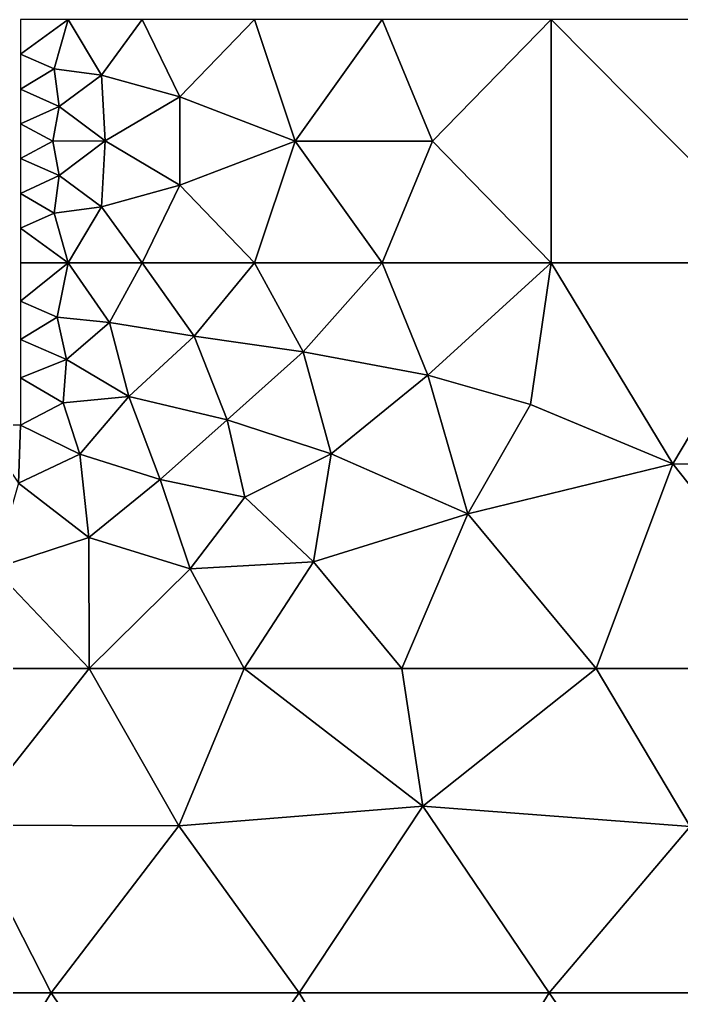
# Model space of a CAD drawing. Header units: metres. Extents: x 1 to 72, y -280 to 0.
# Drawn here: x 17.47 to 37.86, y -30.08 to 0 of the extents above; entities that cross this region are included whole.
import ezdxf

# ---------------------------------------------------------------- set-up
doc = ezdxf.new("R2010")
doc.units = ezdxf.units.M

msp = doc.modelspace()

# ---------------------------------------------------------------- linework, layer by layer
at = {"layer": 'layer', "color": 0}
for points in [[(17.5, 0), (17.5, -1.07143), (18.967, 0)], [(18.967, 0), (17.5, -1.07143), (18.5298, -1.52215)], [(19.9938, -1.71744), (18.967, 0), (18.5298, -1.52215)], [(21.2491, 0), (18.967, 0), (19.9938, -1.71744)], [(22.4029, -2.38358), (21.2491, 0), (19.9938, -1.71744)], [(24.7032, 0), (21.2491, 0), (22.4029, -2.38358)], [(25.9545, -3.74751), (24.7032, 0), (22.4029, -2.38358)], [(28.6393, 0), (24.7032, 0), (25.9545, -3.74751)], [(30.1824, -3.74921), (28.6393, 0), (25.9545, -3.74751)], [(33.8381, 0), (28.6393, 0), (30.1824, -3.74921)], [(30.1824, -3.74921), (33.8381, -7.5), (33.8381, 0)], [(33.8381, -7.5), (41.2737, -7.5), (33.8381, 0)], [(41.2737, 0), (33.8381, 0), (41.2737, -7.5)], [(17.5, -1.07143), (17.5, -2.14286), (18.5298, -1.52215)], [(18.5298, -1.52215), (17.5, -2.14286), (18.6883, -2.67903)], [(18.5298, -1.52215), (18.6883, -2.67903), (19.9938, -1.71744)], [(19.9938, -1.71744), (18.6883, -2.67903), (20.103, -3.73822)], [(22.4029, -2.38358), (19.9938, -1.71744), (20.103, -3.73822)], [(17.5, -2.14286), (17.5, -3.21429), (18.6883, -2.67903)], [(20.103, -3.73822), (22.402, -5.1056), (22.4029, -2.38358)], [(22.402, -5.1056), (25.9545, -3.74751), (22.4029, -2.38358)], [(18.6883, -2.67903), (17.5, -3.21429), (18.498, -3.74388)], [(18.6883, -2.67903), (18.498, -3.74388), (20.103, -3.73822)], [(17.5, -3.21429), (17.5, -4.28571), (18.498, -3.74388)], [(18.498, -3.74388), (17.5, -4.28571), (18.6888, -4.80994)], [(18.498, -3.74388), (18.6888, -4.80994), (20.103, -3.73822)], [(20.103, -3.73822), (18.6888, -4.80994), (19.992, -5.76948)], [(19.992, -5.76948), (22.402, -5.1056), (20.103, -3.73822)], [(22.402, -5.1056), (24.7032, -7.5), (25.9545, -3.74751)], [(24.7032, -7.5), (28.6393, -7.5), (25.9545, -3.74751)], [(25.9545, -3.74751), (28.6393, -7.5), (30.1824, -3.74921)], [(28.6393, -7.5), (33.8381, -7.5), (30.1824, -3.74921)], [(17.5, -4.28571), (17.5, -5.35714), (18.6888, -4.80994)], [(18.6888, -4.80994), (17.5, -5.35714), (18.5312, -5.97172)], [(18.6888, -4.80994), (18.5312, -5.97172), (19.992, -5.76948)], [(19.992, -5.76948), (21.2491, -7.5), (22.402, -5.1056)], [(21.2491, -7.5), (24.7032, -7.5), (22.402, -5.1056)], [(17.5, -5.35714), (17.5, -6.42857), (18.5312, -5.97172)], [(18.5312, -5.97172), (17.5, -6.42857), (18.967, -7.5)], [(18.967, -7.5), (19.992, -5.76948), (18.5312, -5.97172)], [(18.967, -7.5), (21.2491, -7.5), (19.992, -5.76948)], [(17.5, -6.42857), (17.5, -7.5), (18.967, -7.5)], [(17.5, -7.5), (17.5, -8.67912), (18.967, -7.5)], [(18.967, -7.5), (17.5, -8.67912), (18.6243, -9.17068)], [(20.2377, -9.34201), (18.967, -7.5), (18.6243, -9.17068)], [(21.2491, -7.5), (18.967, -7.5), (20.2377, -9.34201)], [(22.8507, -9.76044), (21.2491, -7.5), (20.2377, -9.34201)], [(24.7032, -7.5), (21.2491, -7.5), (22.8507, -9.76044)], [(26.1997, -10.2437), (24.7032, -7.5), (22.8507, -9.76044)], [(28.6393, -7.5), (24.7032, -7.5), (26.1997, -10.2437)], [(30.0413, -10.9578), (28.6393, -7.5), (26.1997, -10.2437)], [(33.8381, -7.5), (28.6393, -7.5), (30.0413, -10.9578)], [(33.8381, -7.5), (30.0413, -10.9578), (33.2006, -11.8594)], [(37.5867, -13.6938), (33.8381, -7.5), (33.2006, -11.8594)], [(41.2737, -7.5), (33.8381, -7.5), (37.5867, -13.6938)], [(45.6792, -13.7414), (41.2737, -7.5), (37.5867, -13.6938)], [(17.5, -8.67912), (17.5, -9.85823), (18.6243, -9.17068)], [(18.6243, -9.17068), (17.5, -9.85823), (18.9166, -10.474)], [(18.6243, -9.17068), (18.9166, -10.474), (20.2377, -9.34201)], [(20.2377, -9.34201), (18.9166, -10.474), (20.8289, -11.6198)], [(22.8507, -9.76044), (20.2377, -9.34201), (20.8289, -11.6198)], [(17.5, -9.85823), (17.5, -11.042), (18.9166, -10.474)], [(23.8672, -12.3329), (22.8507, -9.76044), (20.8289, -11.6198)], [(26.1997, -10.2437), (22.8507, -9.76044), (23.8672, -12.3329)], [(18.9166, -10.474), (17.5, -11.042), (18.8137, -11.8078)], [(18.9166, -10.474), (18.8137, -11.8078), (20.8289, -11.6198)], [(27.0698, -13.3876), (26.1997, -10.2437), (23.8672, -12.3329)], [(30.0413, -10.9578), (26.1997, -10.2437), (27.0698, -13.3876)], [(17.5, -11.042), (17.5, -12.5), (18.8137, -11.8078)], [(27.0698, -13.3876), (31.2726, -15.2339), (30.0413, -10.9578)], [(33.2006, -11.8594), (30.0413, -10.9578), (31.2726, -15.2339)], [(18.8137, -11.8078), (19.3291, -13.395), (20.8289, -11.6198)], [(20.8289, -11.6198), (19.3291, -13.395), (21.7986, -14.1746)], [(20.8289, -11.6198), (21.7986, -14.1746), (23.8672, -12.3329)], [(18.8137, -11.8078), (17.5, -12.5), (19.3291, -13.395)], [(31.2726, -15.2339), (37.5867, -13.6938), (33.2006, -11.8594)], [(17.5, -12.5), (16.246, -12.5), (17.4345, -14.2867)], [(17.5, -12.5), (17.4345, -14.2867), (19.3291, -13.395)], [(21.7986, -14.1746), (24.402, -14.7169), (23.8672, -12.3329)], [(24.402, -14.7169), (27.0698, -13.3876), (23.8672, -12.3329)], [(19.3291, -13.395), (17.4345, -14.2867), (19.5992, -15.9593)], [(19.3291, -13.395), (19.5992, -15.9593), (21.7986, -14.1746)], [(24.402, -14.7169), (26.5172, -16.7148), (27.0698, -13.3876)], [(26.5172, -16.7148), (31.2726, -15.2339), (27.0698, -13.3876)], [(31.2726, -15.2339), (35.2288, -20), (37.5867, -13.6938)], [(35.2288, -20), (42.5868, -20), (37.5867, -13.6938)], [(37.5867, -13.6938), (42.5868, -20), (45.6792, -13.7414)], [(17.4345, -14.2867), (16.679, -16.9184), (19.5992, -15.9593)], [(19.5992, -15.9593), (22.72, -16.9276), (21.7986, -14.1746)], [(22.72, -16.9276), (24.402, -14.7169), (21.7986, -14.1746)], [(22.72, -16.9276), (26.5172, -16.7148), (24.402, -14.7169)], [(26.5172, -16.7148), (29.2396, -20), (31.2726, -15.2339)], [(29.2396, -20), (35.2288, -20), (31.2726, -15.2339)], [(16.679, -16.9184), (19.6171, -20), (19.5992, -15.9593)], [(19.6171, -20), (22.72, -16.9276), (19.5992, -15.9593)], [(22.72, -16.9276), (24.3862, -20), (26.5172, -16.7148)], [(24.3862, -20), (29.2396, -20), (26.5172, -16.7148)], [(15.0866, -20), (19.6171, -20), (16.679, -16.9184)], [(19.6171, -20), (24.3862, -20), (22.72, -16.9276)], [(19.6171, -20), (15.0866, -20), (15.8071, -24.8319)], [(22.3704, -24.847), (19.6171, -20), (15.8071, -24.8319)], [(24.3862, -20), (19.6171, -20), (22.3704, -24.847)], [(29.8878, -24.2454), (24.3862, -20), (22.3704, -24.847)], [(29.2396, -20), (24.3862, -20), (29.8878, -24.2454)], [(35.2288, -20), (29.2396, -20), (29.8878, -24.2454)], [(38.1238, -24.8705), (35.2288, -20), (29.8878, -24.2454)], [(42.5868, -20), (35.2288, -20), (38.1238, -24.8705)], [(22.3704, -24.847), (26.0835, -30), (29.8878, -24.2454)], [(26.0835, -30), (33.7821, -30), (29.8878, -24.2454)], [(29.8878, -24.2454), (33.7821, -30), (38.1238, -24.8705)], [(12.5166, -30), (18.439, -30), (15.8071, -24.8319)], [(15.8071, -24.8319), (18.439, -30), (22.3704, -24.847)], [(18.439, -30), (26.0835, -30), (22.3704, -24.847)], [(33.7821, -30), (41.4861, -30), (38.1238, -24.8705)], [(18.439, -30), (12.5166, -30), (15.748, -34.327)], [(22.1417, -35.4854), (18.439, -30), (15.748, -34.327)], [(26.0835, -30), (18.439, -30), (22.1417, -35.4854)], [(29.9059, -36.2673), (26.0835, -30), (22.1417, -35.4854)], [(33.7821, -30), (26.0835, -30), (29.9059, -36.2673)], [(38.1406, -36.3254), (33.7821, -30), (29.9059, -36.2673)], [(41.4861, -30), (33.7821, -30), (38.1406, -36.3254)]]:
    msp.add_3dface(points, dxfattribs=at)

doc.saveas('drawing.dxf')
